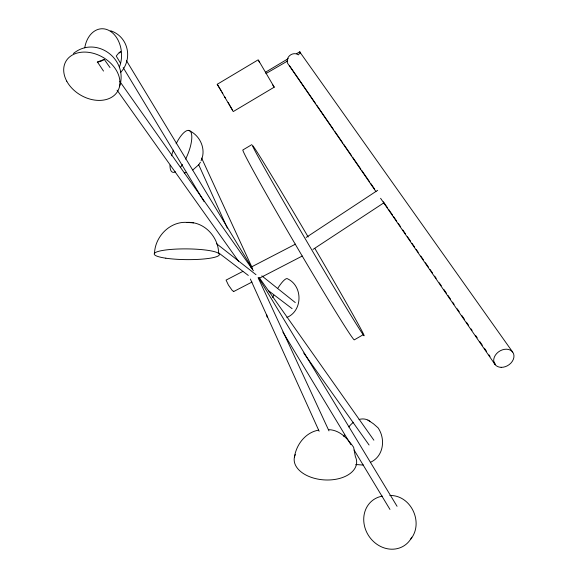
<?xml version="1.0" encoding="UTF-8"?>
<svg xmlns="http://www.w3.org/2000/svg" width="578" height="578" viewBox="0 0 578 578"><rect width="100%" height="100%" fill="white"/><g stroke="black" fill="none" stroke-linecap="round" stroke-linejoin="round"><path stroke-width="0.87" d="M242.832 271.414L226.077 280.099L228.404 285.026L232.197 290.394L233.649 291.55L252.001 282.05M119.473 86.743C128.887 59.382 96.136 34.962 73.399 53.516M154.528 253.301C155.027 236.568 170.026 221.157 187.099 222.4C204.005 221.403 218.527 236.749 218.629 253.345M294.477 456.923C296.355 444.381 305.726 432.337 318.615 430.133M120.426 63.009L116.236 56.073L119.133 52.519L120.737 51.601M201.093 160.727C206.519 149.319 200.096 135.18 188.645 130.382M410.452 539.498C424.173 523.155 411.269 495.028 389.825 495.469M120.441 72.662C133.193 59.072 128.489 36.782 110.709 30.779M200.407 162.237L198.781 164.723L192.799 169.975M120.499 51.984L119.653 53.075M306.152 237.442L377.672 190.314M312.994 249.421L383.814 202.864M217.227 84.287L258.2 59.816L274.232 87.17L233.237 111.568L217.227 84.287L221.143 90.58M265.475 72.236L288.343 58.602M296.724 53.602L299.772 51.782L300.618 53.241L299.772 51.782M266.169 73.457L287.656 60.965M286.905 317.445C302.641 311.007 303.139 286.233 287.678 278.856A21.762 4.653 -62.9 0 0 277.996 287.96M251.878 144.616L242.782 150.013A110.297 2.558 59.6 0 0 298.212 249.234A110.297 2.558 59.6 0 0 354.242 339.886L363.374 334.611M370.426 462.328C383.676 456.396 385.793 438.991 378.041 427.807L373.41 423.761L367.89 420.076M250.809 267.282L295.474 244.14M258.38 278.748L302.265 256.032M184.238 172.938L186.651 172.338M110.001 67.532L104.286 59.433L97.422 61.962L103.513 71.072M97.256 62.265L101.374 61.073L104.286 59.433M187.099 222.4L193.579 222.891M363.555 465.117L357.276 464.604A23.46 16.394 -72.2 0 1 355.629 464.712M328.868 429.649C340.211 430.155 347.559 438.731 353.635 447.271L355.354 456.584A31.284 19.088 3.6 0 1 325.681 479.978A31.284 19.088 3.6 0 1 295.307 454.539M218.426 252.702L248.316 275.439M268.727 290.85L292.107 308.652M216.403 243.591L255.996 274.695M261.834 275.858L295.286 302.569M274.232 87.17L272.534 84.655M224.553 96.75L225.131 97.718M512.635 352.031L300.199 52.555L298.364 54.859A7.066 6.365 -38.5 0 0 290.85 54.737A7.066 6.365 -38.5 0 0 287.165 61.535L287.541 63.183L375.967 191.6M117.067 90.161L238.526 261.205M303.753 353.021L369.067 445.002M259.305 277.736L373.872 440.19M119.87 81.52L253.424 270.75M289.549 65.791L315.696 103.693M316.722 105.182L333.643 129.71M334.669 131.192L342.87 143.084M343.896 144.572L351.583 155.72M352.609 157.202L360.817 169.094M361.842 170.582L369.53 181.73M370.556 183.219L374.66 189.158M383.373 201.794L387.477 207.74M388.503 209.229L392.606 215.175M393.625 216.656L396.703 221.121M398.242 223.346L400.294 226.323M402.859 230.037L405.424 233.75M407.476 236.727L410.546 241.185M412.085 243.41L414.65 247.131M416.189 249.356L418.241 252.333M420.806 256.047L423.363 259.76M425.415 262.737L428.493 267.195M430.032 269.427L432.597 273.141M434.649 276.111L436.188 278.343M439.258 282.801L441.31 285.778M443.875 289.491L446.44 293.205M447.979 295.437L450.544 299.151M452.588 302.121L454.127 304.353M457.205 308.811L459.257 311.788M461.822 315.501L464.387 319.215M466.432 322.192L468.483 325.161M471.048 328.882L472.074 330.363M475.665 335.565L477.204 337.798M479.769 341.511L482.327 345.225M484.378 348.202L486.43 351.171M488.995 354.892L490.021 356.373M493.612 361.575L495.151 363.808M380.57 198.283L495.064 364.559M224.618 96.851L225.153 97.79M258.655 277.736L397.057 506.299M126.423 60.618L252.478 268.849M282.873 332.054L350.853 444.648M354.112 450.045L389.962 509.428M123.215 67.633L204.171 201.729M265.62 72.467L266.039 73.175M222.039 92.068L222.833 93.419M228.137 102.414L229.228 104.315M229.957 105.572L232.566 110.188M258.604 60.661L259.529 62.373M258.099 277.657L328.969 430.892M201.606 158.054L252.037 267.506M250.375 279.044L319.143 431.246M198.536 164.39L227.335 228.151M233.642 291.168L233.649 291.55M314.931 248.518A110.355 1.72 59.6 0 1 353.209 319.092A110.355 1.72 59.6 0 1 257.911 156.241A110.355 1.72 59.6 0 1 308.19 237.002M411.789 537.215A27.636 24.348 56.6 0 1 369.465 536.919A27.636 24.348 56.6 0 1 382.405 496.148M84.756 47.815A25.54 18.604 86.6 0 1 109.336 30.648A25.54 18.604 86.6 0 1 119.451 66.954M359.032 419.491A23.46 16.394 -72.2 0 1 369.956 421.348M343.758 436.412A23.46 16.394 -72.2 0 1 344.329 434.844M348.78 426.961A23.46 16.394 -72.2 0 1 353.555 422.272M176.117 143.792A22.448 7.478 -68 0 1 190.718 131.806A22.448 7.478 -68 0 1 185.603 159.109M182.482 164.535A22.448 7.478 -68 0 1 180.567 167.201M175.445 171.847A22.448 7.478 -68 0 1 170.011 165.163M171.522 155.814A22.448 7.478 -68 0 1 173.349 150.143M267.52 317.394A21.762 4.653 -62.9 0 1 266.783 314.931M272.621 297.511A21.762 4.653 -62.9 0 1 273.791 295.214M501.169 367.341A10.801 8.28 -32.3 0 0 513.64 353.953A10.801 8.28 -32.3 0 0 496.683 353.519A10.801 8.28 -32.3 0 0 501.169 367.341M165.828 258.193A32.57 5.368 0.5 0 0 218.881 255.447A32.57 5.368 0.5 0 0 175.748 249.118A32.57 5.368 0.5 0 0 165.828 258.193M66.773 81.216A29.897 21.942 29.9 0 0 115.419 94.257A29.897 21.942 29.9 0 0 93.275 53.284A29.897 21.942 29.9 0 0 66.773 81.216"/></g></svg>
